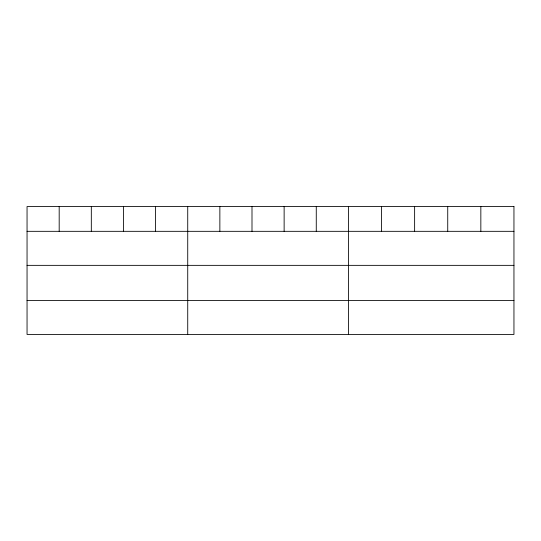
<?xml version="1.0" encoding="UTF-8"?>
<svg xmlns="http://www.w3.org/2000/svg" width="541" height="541" viewBox="0 0 541 541"><rect width="100%" height="100%" fill="white"/><g stroke="black" fill="none" stroke-linecap="round" stroke-linejoin="round"><path stroke-width="0.81" d="M27.05 231.325L513.95 231.325M27.05 265.354L513.95 265.354M27.05 300.411L513.95 300.411M480.841 206.567L480.841 231.325M447.732 206.567L447.732 231.325M414.622 206.567L414.622 231.325M381.513 206.567L381.513 231.325M348.404 206.567L348.404 334.433M316.269 206.567L316.269 231.325M284.133 206.567L284.133 231.325M251.998 206.567L251.998 231.325M219.862 206.567L219.862 231.325M187.727 206.567L187.727 334.433M155.592 206.567L155.592 231.325M123.456 206.567L123.456 231.325M91.321 206.567L91.321 231.325M59.185 206.567L59.185 231.325M513.95 206.567L27.05 206.567L27.05 334.433L513.95 334.433L513.95 206.567"/></g></svg>
